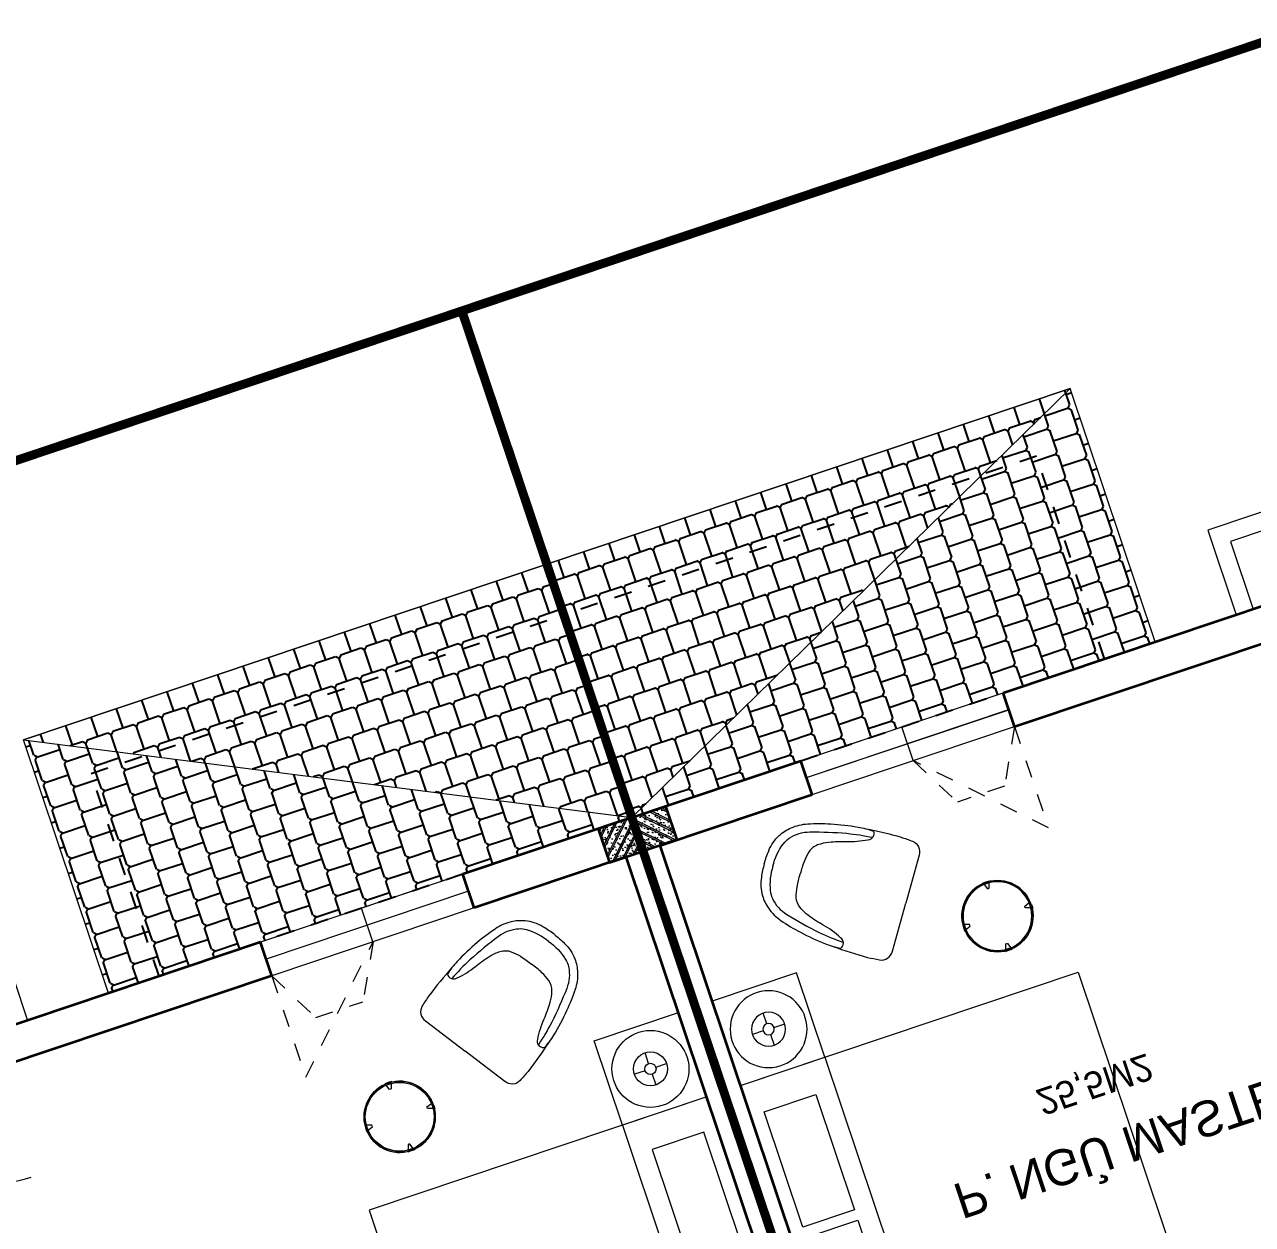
# Model space of a CAD drawing. Header units: metres. Extents: x 568332 to 569219, y 2065964 to 2066430.
# Drawn here: x 568574.65 to 568581.55, y 2066213.01 to 2066219.75 of the extents above; entities that cross this region are included whole.
import ezdxf

# ---------------------------------------------------------------- set-up
doc = ezdxf.new("R2010")
doc.units = ezdxf.units.M
for name, pattern in [('$AUDIT_BAD_LTYPE2', [0]), ('HIDDEN', [0.375, 0.25, -0.125]), ('HIDDEN2', [0.1875, 0.125, -0.0625])]:
    doc.linetypes.add(name, pattern=pattern)
doc.layers.get('0').update_dxf_attribs({"linetype": 'CONTINUOUS'})
doc.layers.get('DEFPOINTS').update_dxf_attribs({"linetype": 'CONTINUOUS'})
for name, color, linetype, lineweight in [('-CONCRETE', 1, 'CONTINUOUS', 35), ('-DIM', 9, 'CONTINUOUS', 13), ('-DOOR', 137, 'CONTINUOUS', 9), ('-FURNITURE', 46, 'CONTINUOUS', 9), ('-HATCH', 8, 'CONTINUOUS', 5), ('-LINE1', 7, 'CONTINUOUS', 18), ('-LINE2', 252, 'CONTINUOUS', 9), ('-STEEL1', 1, 'CONTINUOUS', 35), ('-WALL', 4, 'CONTINUOUS', 35), ('TEXT25', 2, 'CONTINUOUS', 13)]:
    doc.layers.add(name, color=color, linetype=linetype, lineweight=lineweight)
doc.layers.add('13. NET HATCH', color=252, linetype='CONTINUOUS')
doc.layers.add('APOLIC', color=7, linetype='CONTINUOUS')
doc.styles.add('SVN_AVO_thuong', font='')
doc.styles.add('T1', font='', dxfattribs={"height": 200})
doc.styles.get('SVN_AVO_thuong').set_extended_font_data('SVN-Avo')
doc.styles.get('T1').set_extended_font_data('VNgeometric Light')

# ---------------------------------------------------------------- blocks, each defined once
blk = doc.blocks.new('1800X2000')
at = {"layer": '-FURNITURE'}
blk.add_line((325497.3064970744, 17765.29446492715), (325497.3064973904, 19565.2944651944), dxfattribs=at)
for points in [[(323997.3057774993, 19565.2944651944), (325997.3064971831, 19565.2944651944), (325997.3064971831, 17765.29446484288), (323997.3057774993, 17765.29446484288)], [(325612.9490047574, 19390.79434491032), (325919.0064973457, 19390.79434491032), (325919.0064973457, 18691.29434485664), (325612.9490047574, 18691.29434485664)], [(325612.9490046239, 18629.79434491026), (325919.0064972151, 18629.79434491026), (325919.0064972151, 17946.79434485664), (325612.9490046239, 17946.79434485664)]]:
    blk.add_lwpolyline(points, close=True, dxfattribs=at)
blk = doc.blocks.new('A$C7D524948')
at = {"layer": '-FURNITURE'}
for points in [[(-1.862645149230957e-09, 824.9500000011176, 0.02374928999430728), (-77.15000000130385, 820, 0.1110396266945436), (-175.0999999996275, 786.1500000022352, 0.08516816991690027), (-234.9500000011176, 733.25, 0.08855014736123698), (-281.5499999988824, 649.3499999996275, 0.02790636319614463), (-315.9500000011176, 525.5999999996275, 0.02834164487538841), (-340.4000000022352, 372.8000000007451, 0.04711987010175965), (-341.0999999996275, 283.4000000003725, 0.5135274654112972), (-284.5500000007451, 299.9500000011176, 0.05957759956988055), (-242.5500000026077, 413.6500000003725, -0.03446512451505389), (-213.1500000003725, 507.4499999992549, -0.05927668371543007), (-182.7500000009313, 564.2999999988824, -0.1661460996977688), (-133.4500000011176, 600.4000000003725, -0.0525641271264061), (-75.80000000074506, 611.9500000011176, -0.02855401869774651), (-1.862645149230957e-09, 614.6500000003725, -3.543335205159532)], [(-0.5500000007450581, 774.1500000003725, 0.1055837687742558), (-137.8000000007451, 751.3000000007451, 0.08397584501256396), (-176, 728.25, 0.1493020227225411), (-241.2000000011176, 626.1999999992549, 0.02490854660583826), (-289.25, 424.1500000003725, 0.02643887537121914), (-306.5679914960638, 278.4068524483591, -0.8863330528017872)], [(-0.5500000007450581, 774.1500000003725, -0.1055837687742558), (136.6999999992549, 751.3000000007451, -0.08397584501256396), (174.8999999985099, 728.2500000018626, -0.1493020227225411), (240.0999999986961, 626.1999999992549, -0.02490854660583826), (288.1499999975786, 424.1500000003725, -0.02643887537121914), (305.467991495505, 278.4068524483591, 0.8863330528017872)], [(-1.862645149230957e-09, 824.9500000011176, -0.02374928999430728), (77.14999999850988, 820.0000000018626, -0.1110396266945436), (175.0999999986961, 786.1500000003725, -0.08516816991690027), (234.9499999992549, 733.25, -0.08855014736123698), (281.5499999988824, 649.3499999996275, -0.02790636319614463), (315.9500000011176, 525.5999999996275, -0.02834164487538841), (340.3999999985099, 372.8000000007451, -0.04711987010175965), (341.0999999996275, 283.4000000022352, -0.5135274654112972), (284.5500000007451, 299.9499999992549, -0.05957759956988055), (242.5499999988824, 413.6499999985099, 0.03446512451505389), (213.1499999994412, 507.4500000011176, 0.05927668371543007), (182.75, 564.3000000007451, 0.1661460996977688), (133.4499999983236, 600.4000000003725, 0.0525641271264061), (75.79999999888241, 611.9499999992549, 0.02855401869774651), (-1.862645149230957e-09, 614.6500000003725, 3.543335205159532)], [(-342.8562581948936, 328.1164919566363, 0.02267140514630937), (-350.039135296829, 124.5, 0.01212164544072816), (-345.6391352973878, 57.0500000026077, 0.4055082152921144), (-279.3891352973878, 0), (0, 0)], [(342.8562581939623, 328.1164919547737, -0.02267140514630937), (350.0391352958977, 124.5, -0.01212164544072816), (345.6391352955252, 57.05000000074506, -0.4055082152921144), (279.3891352964565, 0), (0, 0)]]:
    blk.add_lwpolyline(points, format="xyb", dxfattribs=at)
blk = doc.blocks.new('*U158')
at = {"ltscale": 0.3}
for points in [[(883.1181818181984, 0, 0.4142135623730951), (50, 833.1181818181983, 0.4142135623730951)], [(883.1181818181987, 0, -0.4142135623730951), (1672, 788.8818181818017, -0.4142135623730951)]]:
    blk.add_lwpolyline(points, format="xyb", dxfattribs=at)
for points in [[(687.4155762849338, 368.012054553767), (136.6025403784439, 50.00000000000001)], [(684.8989694308187, 366.5590909090992), (704.8989694308187, 331.9180747577217), (791.5015098092625, 381.9180747577217), (771.5015098092625, 416.5590909090993), (684.8989694308187, 366.5590909090992)], [(1075.410845249347, 344.4409090909007), (1055.410845249347, 309.7998929395233), (968.8083048709033, 359.7998929395233), (988.8083048709033, 394.4409090909007), (1075.410845249347, 344.4409090909007)], [(1072.894238395232, 345.8938727355685), (1585.397459621556, 50)], [(136.6025403784439, 50.00000000000001), (156.6025403784439, 15.35898384862247), (70, -34.64101615137755), (50, 0), (136.6025403784439, 50.00000000000001)], [(1585.397459621556, 50), (1565.397459621556, 15.35898384862253), (1652, -34.64101615137747), (1672, 0), (1585.397459621556, 50)]]:
    blk.add_lwpolyline(points)
for points in [[(579.4118712052259, 338.2993408026529), (726.3065162308206, 423.1090036506945), (740.4414600388276, 398.6265628130954), (715.9590192012537, 384.491619005103), (704.651064154851, 404.0775716751773), (582.2388599668302, 333.4028526351281)], [(0, 0), (50, 0), (50, -40), (60, -40), (60, -245.9999999543969), (0, -245.9999999543969)], [(1722, 0), (1672, 0), (1672, -40), (1662, -40), (1662, -245.9999999543969), (1722, -245.9999999543969)]]:
    blk.add_lwpolyline(points, close=True)
at = {"layer": 'APOLIC', "linetype": '$AUDIT_BAD_LTYPE2'}
for p, q in [((146.6025403784439, 32.67949192431124), (694.8989694308187, 349.2385828334104)), ((704.8989694308187, 331.9180747577217), (156.6025403784439, 15.35898384862247)), ((1055.410845249347, 309.7998929395233), (1565.397459621556, 15.35898384862253)), ((1575.397459621556, 32.67949192431115), (1065.410845249347, 327.1204010152119))]:
    blk.add_line(p, q, dxfattribs=at)
blk = doc.blocks.new('tbl1')
at = {"layer": '-FURNITURE'}
for points in [[(-19.7318235830171, 199.0618887953169), (-20.00000000081491, 202.1778609547764), (19.99999999918509, 202.1778609547764), (19.73182358138729, 199.0618887953169), (-8.149072527885437e-10, 200.1778609545727)], [(-202.1778609555913, -20), (-202.1778609555913, 20), (-199.0618887961609, 19.7318235822022), (-200.1778609553294, 9.313225746154785e-10), (-199.0618887961609, -19.73182358033955)], [(202.1778609539615, -20), (199.0618887945311, -19.73182358033955), (200.1778609537287, 9.313225746154785e-10), (200.2090254699579, 19.83055200098897), (202.1778609539615, 20)], [(19.99999999918509, -202.1778609547764), (-20.00000000081491, -202.1778609547764), (-19.7318235830171, -199.061888795346), (-8.149072527885437e-10, -200.1778609546018), (19.73182358138729, -199.061888795346)]]:
    blk.add_hatch(color=256, dxfattribs=at).paths.add_polyline_path(points, flags=0)
at = {"layer": '-FURNITURE', "flags": 128}
for points in [[(-19.7318235830171, 199.061888795346), (-20.00000000081491, 202.1778609547764), (-8.149072527885437e-10, 202.1778609547764), (19.99999999918509, 202.1778609547764), (19.73182358138729, 199.061888795346)], [(-202.1778609555913, 0), (-202.1778609555913, 20), (-199.0618887961609, 19.7318235822022)], [(202.1778609539615, 0), (202.1778609539615, 20), (199.0618887945311, 19.7318235822022)], [(-19.7318235830171, -199.061888795346), (-20.00000000081491, -202.1778609547764), (-8.149072527885437e-10, -202.1778609547764), (19.99999999918509, -202.1778609547764), (19.73182358138729, -199.061888795346)]]:
    blk.add_lwpolyline(points, dxfattribs=at)
for points in [[(14.99999999918509, 193), (-15.00000000081491, 193), (-5.000000000814907, 163), (-8.149072527885437e-10, 163), (4.999999999185093, 163)], [(-193.0000000008149, -15), (-193.0000000008149, 15), (-163.0000000008149, 5), (-163.0000000008149, 0), (-163.0000000008149, -5)], [(192.9999999991851, -15), (192.9999999991851, 15), (162.9999999991851, 5), (162.9999999991851, 0), (162.9999999991851, -5)], [(14.99999999918509, -193), (-15.00000000081491, -193), (-5.000000000814907, -163), (-8.149072527885437e-10, -163), (4.999999999185093, -163)]]:
    blk.add_lwpolyline(points, close=True, dxfattribs=at)
at = {"layer": '-FURNITURE'}
for radius in [200.0000000000002, 193.0000000000002]:
    blk.add_circle((-8.149072527885437e-10, 0), radius, dxfattribs=at)
for radius, start, end in [(199.9999999999999, 90, 270), (199.9999999999998, 270, 90)]:
    blk.add_arc((0, 0), radius, start, end, dxfattribs=at)
blk = doc.blocks.new('12PLMP12')
at = {"color": 0, "linetype": 'ByBlock'}
for p, q in [((0, 1.25), (0, 3.75)), ((-1.25, 0), (-3.75, 0)), ((1.25, 0), (3.75, 0)), ((0, -1.25), (0, -3.75))]:
    blk.add_line(p, q, dxfattribs=at)
for radius in [8.5, 3.75, 1.25]:
    blk.add_circle((0, 0), radius, dxfattribs=at)
blk = doc.blocks.new('18x35')
at = {"layer": '-HATCH'}
h = blk.add_hatch(dxfattribs=at)
h.set_pattern_fill('CHAU-01', color=256, scale=10, angle=-1.272221872585407e-14, pattern_type=2)
h.set_pattern_definition([(49.99999999999999, (0, 0), (71.72601826007535, -6.275213498259527), [7.5, -82.5]), (355, (0, 0), (-13.87513336129999, 75.21921337000119), [6, -66]), (100.4514, (5.977167999997619, -0.5229339999999638), (57.85093817140217, 68.94395420609534), [6.374019000000001, -70.1142112]), (46.18419999999998, (0, 20), (106.7241048625644, -16.55190143290183), [11.25, -123.75]), (96.63559999999998, (8.89367449999554, 18.62066930000003), (93.46627055487036, 97.41178709004416), [9.561028799999994, -105.1713]), (351.1842, (0, 20), (93.46619451336275, 97.41186009253245), [9, -99]), (20.99999999999998, (10, 15), (59.69070521184616, -40.2618890665339), [7.5, -82.5]), (326.0000000000001, (10, 15), (24.33153319215819, 72.5150045046853), [6, -66]), (71.45139999999999, (14.97422329999972, 11.64483940000002), (84.022262858149, 32.25304967099522), [6.374019000000001, -70.1142112]), (37.49999999999998, (0, 0), (1.215985531729074, 33.28938538313115), [0, -65.19999999999999, 0, -67, 0, -66.25]), (7.499999999999987, (0, 0), (26.30695374421487, 39.44117118823602), [0, -38.2, 0, -63.7, 0, -25.25]), (327.5, (-22.30000000000291, 0), (53.3822436172409, -2.255487173437988), [0, -25, 0, -78, 0, -103.5]), (317.5, (-32.30000000000291, 0), (58.31861693423862, 10.01049823323176), [0, -32.5, 0, -51.8, 0, -73.5]), (44.99999999999999, (0, 0), (-30.05203820042826, 30.05203820042828), []), (44.99999999999999, (0, 12.25), (-30.05203820042826, 30.05203820042828), [])])
h.paths.add_polyline_path([(96508.03118051568, 47993.04977023201), (96508.03118051568, 47793.04977023201), (96708.03118051568, 47793.04977023201), (96708.03118051568, 47993.04977023201)])
at = {"layer": '-STEEL1'}
blk.add_lwpolyline([(96508.03118051568, 47793.04977023201), (96708.03118051568, 47793.04977023201), (96708.03118051568, 47993.04977023201), (96508.03118051568, 47993.04977023201)], close=True, dxfattribs=at)
blk = doc.blocks.new('M1-T3.1')
at = {"layer": '13. NET HATCH'}
h = blk.add_hatch(dxfattribs=at)
h.set_pattern_fill('MAIGO-12', color=256, scale=300)
h.set_pattern_definition([(0, (101567.8937481592, 2410.79051715252), (75, 150), [120, -30, 120, -30]), (90, (101552.8937481592, 2425.79051715252), (-74.99999999999999, 150), [135, -165]), (45, (101537.8937481592, 2410.79051715252), (75.00000000142687, 150.0000000028537), [21.213203436, -403.0508652]), (135, (101567.8937481592, 2410.79051715252), (-75.00000000142686, 150.0000000028537), [21.213203436, -403.0508652])])
edge = h.paths.add_edge_path()
edge.add_line((339346.1021523859, 32452.12267292815), (342446.1053392859, 32452.12267292815))
edge.add_line((342446.1053392859, 32452.12267292815), (339346.1630438286, 33951.68456394272))
edge.add_line((339346.1630438286, 33951.68456394272), (339346.0985215557, 32452.12267292815))
h = blk.add_hatch(dxfattribs=at)
h.set_pattern_fill('MAIGO-12', color=256, scale=300, angle=90)
h.set_pattern_definition([(90, (101477.8937481592, 2500.79051715252), (-150, 75.00000000000001), [120, -30, 120, -30]), (180, (101462.8937481592, 2485.79051715252), (-150, -74.99999999999997), [135, -165]), (135, (101477.8937481592, 2470.79051715252), (-150.0000000028537, 75.00000000142688), [21.213203436, -403.0508652]), (225, (101477.8937481592, 2500.79051715252), (-150.0000000028537, -75.00000000142684), [21.213203436, -403.0508652])])
h.paths.add_polyline_path([(339346.1630438286, 33951.68456394272), (342446.1053392859, 33952.12267292815), (342446.1053392859, 32452.12267292815)])
at = {"layer": '-CONCRETE', "color": 1, "linetype": 'HIDDEN', "ltscale": 10, "const_width": 50}
blk.add_lwpolyline([(339345.991792275, 50951.97500556499), (345345.9680453291, 50951.97500556491), (345346.0170700845, 30951.99839157377), (339346.0408170305, 30951.99839157377)], close=True, dxfattribs=at)
at = {"layer": '-DOOR'}
for p, q in [((340346.0985215561, 34151.68456394272), (341545.7960286082, 34151.98308678204)), ((340346.0985215561, 34151.68456394272), (341546.0985215561, 34151.68456394272)), ((340946.0985215561, 34151.68456394272), (340946.1482507542, 33951.83387537151)), ((340346.0985215561, 34051.68456394272), (341545.7960286082, 34051.98308678204)), ((340346.0985215561, 34051.68456394272), (341546.0985215561, 34051.68456394272)), ((340346.0985215561, 33951.68456394272), (341545.7960286082, 33951.98308678204)), ((340346.0985215561, 33951.68456394272), (341546.0985215561, 33951.68456394272)), ((340346.1630438289, 33951.68456394272), (341545.8605508811, 33951.98308678204)), ((340346.1630438289, 33951.68456394272), (341546.1630438289, 33951.68456394272))]:
    blk.add_line(p, q, dxfattribs=at)
at = {"layer": '-FURNITURE'}
blk.add_lwpolyline([(339446.0247473922, 35073.04036934933), (339446.0247471424, 35573.05346028102), (339946.0247471424, 35573.05346036874), (339946.0247473922, 35073.04036943705)], close=True, dxfattribs=at)
at = {"layer": '-LINE1'}
blk.add_lwpolyline([(342446.1053392859, 32452.12267292815), (339346.0985215557, 32452.12267292815), (339346.0985215557, 33951.68456394272), (342446.1053392859, 33951.68456394272)], close=True, dxfattribs=at)
for points in [[(339346.1021523859, 32452.12267292815), (342446.1053392859, 32452.12267292815), (339346.1630438286, 33951.68456394272), (339346.1630438286, 33951.68456394272), (339346.0985215557, 32452.12267292815)], [(339346.1630438286, 33951.68456394272), (342446.1053392859, 33952.12267292815), (342446.1053392859, 32452.12267292815), (339346.1630438286, 33951.68456394272)], [(344765.5305033889, 33951.89996500444), (344765.5305033887, 33451.89996500444), (342925.530503389, 33452.19283862125), (342925.5305033889, 33952.19283862119)], [(344665.5305033889, 33951.89996500444), (344665.5305033887, 33551.89996500444), (343025.530503389, 33552.19283862125), (343025.5305033889, 33952.19283862125)]]:
    blk.add_lwpolyline(points, dxfattribs=at)
at = {"layer": '-LINE2', "linetype": 'HIDDEN2', "ltscale": 10}
for p, q in [((341545.7960286083, 34751.68456394272), (340945.9472750822, 34151.83382536238)), ((341545.7960286083, 34151.68456394272), (341545.7960286083, 34751.68456394272)), ((340945.9472750822, 34151.83382536238), (341106.3360192762, 34451.83382536238)), ((341385.4072844143, 34451.68456394272), (341106.3360192762, 34451.83382536238)), ((341545.7960286083, 34151.68456394272), (341385.4072844143, 34451.68456394272))]:
    blk.add_line(p, q, dxfattribs=at)
at = {"layer": '-WALL'}
for p, q in [((339346.0985215557, 33951.68456394272), (339346.0985215717, 43452.11180809664)), ((339446.0219949053, 38551.62337925016), (339446.0219948971, 34151.68456394272)), ((339446.0219948971, 34151.68456394272), (340346.0985215561, 34151.68456394272)), ((340346.0985215561, 34151.68456394272), (340346.0985215561, 33951.68456394272)), ((341546.0985215561, 34151.68456394272), (341546.0985215561, 33951.68456394272)), ((341546.0985215561, 34151.68456394272), (343146.0985215561, 34151.68456394272)), ((339346.0985215557, 33951.68456394272), (340346.0985215561, 33951.68456394272)), ((339346.1630438286, 33951.68456394272), (340346.1630438289, 33951.68456394272)), ((341546.0985215561, 33951.68456394272), (343146.0985215561, 33951.68456394272))]:
    blk.add_line(p, q, dxfattribs=at)
at = {"layer": 'DEFPOINTS', "linetype": 'HIDDEN', "ltscale": 5}
blk.add_lwpolyline([(342146.1053392859, 32752.12267292815), (339346.1053392856, 32752.12267292815), (339346.1053392856, 33952.12267292815), (342146.1053392859, 33952.12267292815)], close=True, dxfattribs=at)
at = {"layer": '-DIM', "xscale": -1, "rotation": 359.9999999899488}
blk.add_blockref('1800X2000', (665443.3312407843, 17807.75893895107), dxfattribs=at)
at = {"layer": '-DOOR', "xscale": -0.8130081300813009, "yscale": 0.8130081300813009, "zscale": 0.8130081300813009}
blk.add_blockref('*U158', (344546.0985215561, 34151.68456394272), dxfattribs=at)
at = {"layer": '-FURNITURE', "xscale": 25.40000000083849, "yscale": 25.40000000083849, "zscale": 25.40000000083849, "rotation": 90.00000002731056}
blk.add_blockref('12PLMP12', (339696.0247479994, 35323.04691488136), dxfattribs=at)
at = {"layer": '-FURNITURE', "rotation": 124.1219197484613}
blk.add_blockref('A$C7D524948', (340650.8153667869, 34897.55707972469), dxfattribs=at)
at = {"layer": '-STEEL1'}
blk.add_blockref('18x35', (242837.9655145755, -13841.2537788656), dxfattribs=at)
at = {"layer": '-WALL'}
blk.add_blockref('tbl1', (341116.2363778193, 35130.05030321877), dxfattribs=at)
at = {"layer": 'TEXT25'}
for s, height, style, p in [('P. NGỦ MASTER', 200, 'SVN_AVO_thuong', (340385.8210911248, 36481.65201400933)), ('25,5M2', 150, 'T1', (340998.6964225321, 36125.13814230371))]:
    blk.add_text(s, height=height, rotation=359.9999999899488, dxfattribs=dict(at, style=style)).set_placement(p)

msp = doc.modelspace()

# ---------------------------------------------------------------- block references
at = {"layer": '-DIM', "xscale": -0.001, "yscale": 0.001, "zscale": 0.001, "rotation": 198.5503080682574}
msp.add_blockref('M1-T3.1', (568245.547155848, 2066139.524070014), dxfattribs=at)

# ---------------------------------------------------------------- next in the draw order: block references
at = {"layer": '-DIM', "xscale": 0.001, "yscale": 0.001, "zscale": 0.001, "rotation": 198.5500272218371}
msp.add_blockref('M1-T3.1', (568888.9783166348, 2066355.439462479), dxfattribs=at)

doc.saveas('drawing.dxf')
